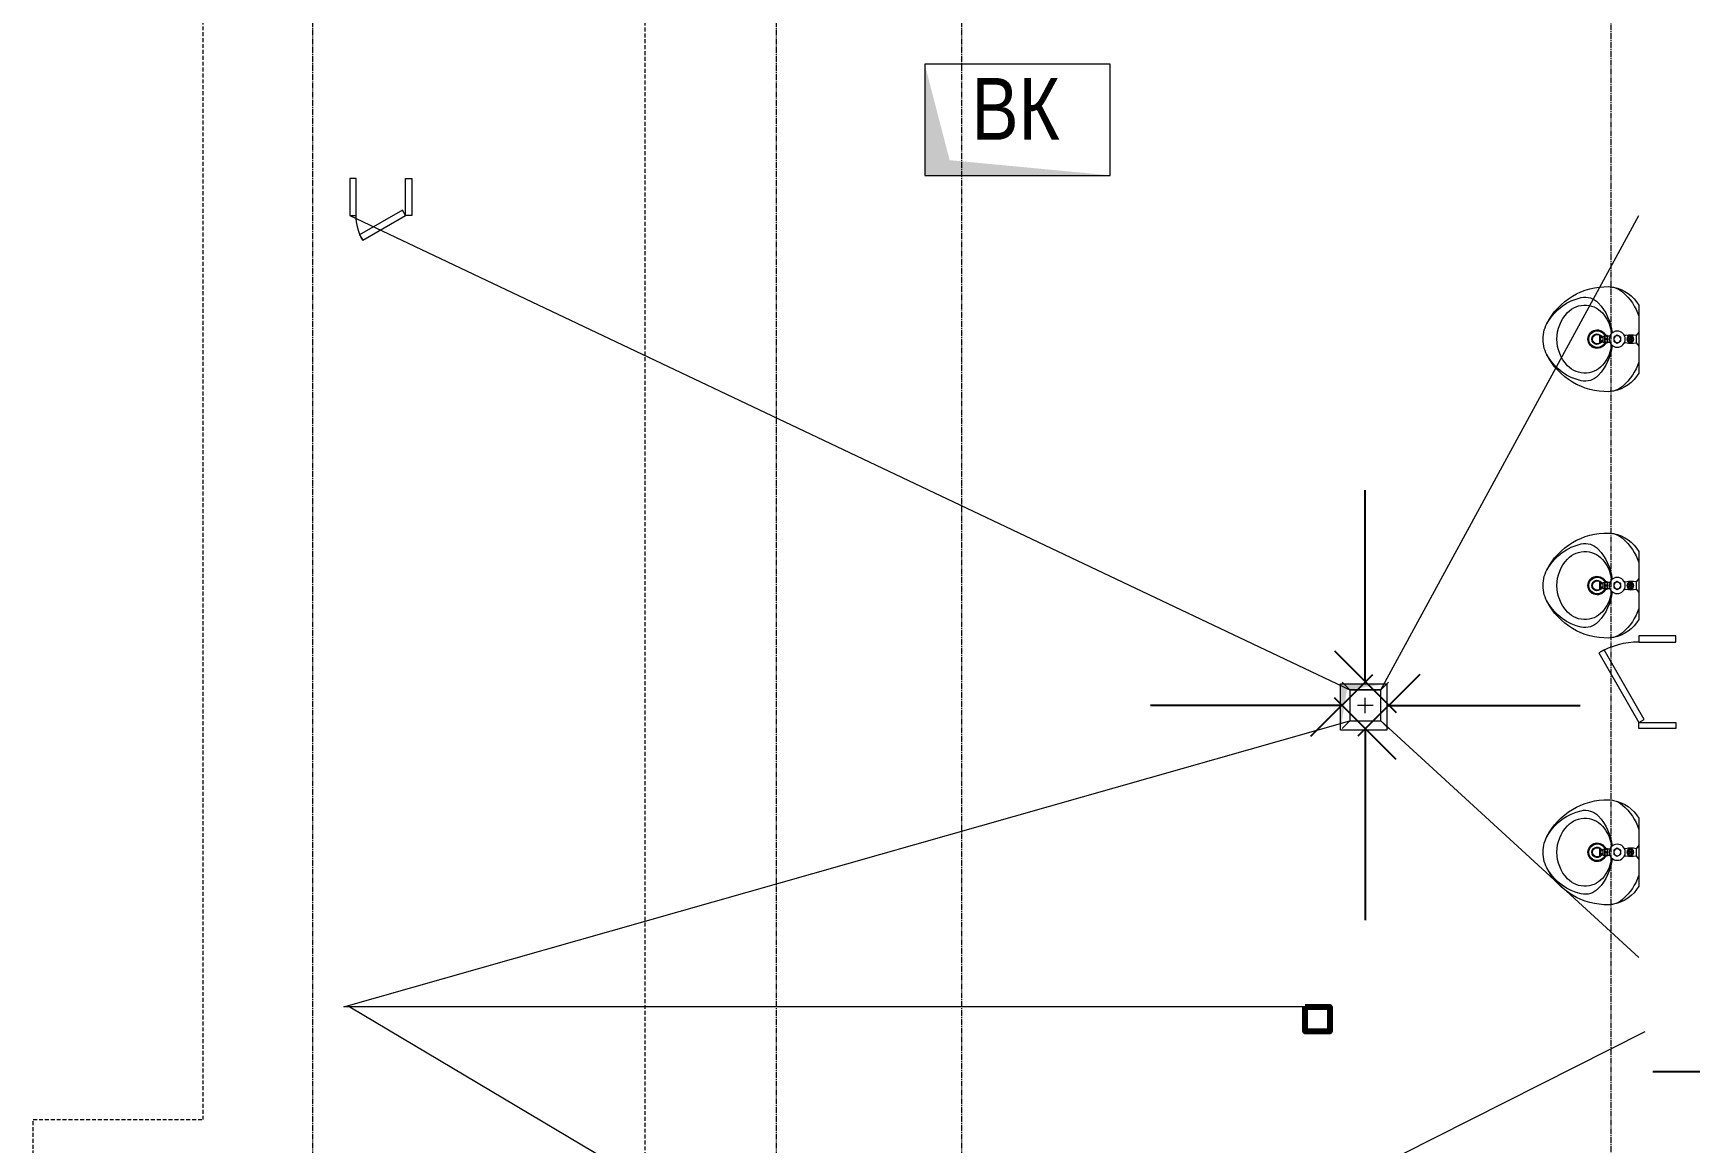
# Model space of a CAD drawing. Header units: millimetres. Extents: x -231292 to 573618, y -153144 to 564035.
# Drawn here: x -128180 to -122820, y 168975 to 172565 of the extents above; entities that cross this region are included whole.
import ezdxf

# ---------------------------------------------------------------- set-up
doc = ezdxf.new("R2010")
doc.units = ezdxf.units.MM
doc.linetypes.add('CENTER2', pattern=[28.575, 19.05, -3.175, 3.175, -3.175])
doc.linetypes.add('DASHED', pattern=[19.05, 12.7, -6.35])
doc.layers.get('0').update_dxf_attribs({"color": 250})
for name, color, linetype, lineweight in [('АР_Двери_лючки', 250, 'Continuous', 0), ('АР_Разрезы марка', 250, 'Continuous', 13), ('АР_Сантехника', 250, 'Continuous', 5), ('ВК_Шахты', 5, 'Continuous', 9), ('КМ_Фахверки', 250, 'Continuous', 80), ('РД_Оси_100', 250, 'Continuous', 0), ('РД_Разуклонка к трапам', 124, 'Continuous', 0)]:
    doc.layers.add(name, color=color, linetype=linetype, lineweight=lineweight)
doc.layers.add('АР_Делит', color=250, linetype='Continuous', lineweight=0, plot=False)
doc.styles.add('style1', font='ARIALN.TTF')
doc.dimstyles.new('scale_100', dxfattribs={"dimtxt": 200, "dimasz": 125, "dimexe": 60, "dimexo": 100, "dimgap": 30, "dimtad": 1, "dimdec": 0, "dimdsep": 46, "dimtxsty": 'style1', "dimblk": 'OBLIQUE', "dimcen": 150, "dimdle": 60, "dimclrd": 256, "dimclre": 256, "dimclrt": 256, "dimadec": 0, "dimazin": 0, "dimtfac": 1, "dimtdec": 0, "dimtmove": 1, "dimatfit": 3, "dimldrblk": 'OBLIQUE', "dimfxl": 1, "dimtolj": 1, "dimtzin": 0, "dimarcsym": 0})

# ---------------------------------------------------------------- blocks, each defined once
blk = doc.blocks.new('_Oblique')
at = {"color": 0, "linetype": 'ByBlock', "lineweight": -2}
blk.add_line((-0.5, -0.5), (0.5, 0.5), dxfattribs=at)
blk = doc.blocks.new('A$Cd7e03b91')
at = {"layer": 'РД_Разуклонка к трапам', "lineweight": 0}
for p, q in [((-100, 100), (-150, 150)), ((100, 100), (150, 150)), ((-50, 0), (50, 0)), ((0, -50), (0, 50)), ((-100, -100), (-150, -150)), ((100, -100), (150, -150))]:
    blk.add_line(p, q, dxfattribs=at)
blk.add_lwpolyline([(-100, 100), (100, 100), (100, -100), (-100, -100), (-100, 100)], dxfattribs=at)
blk.add_lwpolyline([(-100, 100), (100, 100), (100, -100), (-100, -100), (-100, 100)], dxfattribs=at)
blk = doc.blocks.new('СОШ_2200_АР_ОСИ_М100_28.05.24')
at = {"layer": 'АР_Делит', "color": 5, "linetype": 'DASHED'}
blk.add_lwpolyline([(114955, 135155), (114955, -355), (93595.036, -355), (93595.036, 13855), (94145, 13855), (94145, 68320)], dxfattribs=at)
at = {"layer": 'РД_Оси_100', "linetype": 'CENTER2'}
for p, q in [((94500, -6155), (94500, 139938.679)), ((96000, -6155), (96000, 139938.679))]:
    blk.add_line(p, q, dxfattribs=at)
for points in [[(96600, -6155), (96600, 139938.679)], [(98700, -6194.98), (98700, 139538.679), (98550, 139938.679)]]:
    blk.add_lwpolyline(points, dxfattribs=at)
blk = doc.blocks.new('otv')
at = {"linetype": 'Continuous'}
blk.add_lwpolyline([(0, -1), (0, 0), (1, 0), (1, -1)], close=True, dxfattribs=at)
blk.add_solid([(0, -1), (0, 0), (0.1346, -0.1366), (1, 0)], dxfattribs=at)
blk = doc.blocks.new('Ф_блок 80')
at = {"layer": 'КМ_Фахверки'}
blk.add_lwpolyline([(0, 0), (80, 0), (80, -80), (0, -80)], close=True, dxfattribs=at)
at = {"layer": 'КМ_Фахверки', "lineweight": 5}
blk.add_lwpolyline([(6, -6), (74, -6), (74, -74), (6, -74)], close=True, dxfattribs=at)
blk = doc.blocks.new('Писуар1')
at = {"ltscale": 0.1}
for p, q in [((-116.9, 5), (-123.9, 5)), ((-100.9, 9.5), (-100.9, -9.5)), ((-22.6, 1), (-32.4, 1)), ((-116.9, -5), (-123.9, -5)), ((-22.6, -1), (-32.4, -1))]:
    blk.add_line(p, q, dxfattribs=at)
for points in [[(0, 74, 0.134165), (-52.8, 152.9, 0.117498), (-81.6, 167.8, 0.055999), (-97.1, 169.9, 0.287965), (-298, 50)], [(-81.6, -167.8, 0.218246), (0, -110), (0, -13.4), (0, 13.4), (0, 110, 0.218246), (-81.6, 167.8)], [(-86.2, 20.3, 0.159683), (-131.4, 117.6, 0.266446), (-186.3, 134.5, 0.202526), (-293.8, 57.4, 0.138117), (-310, 0, 0.138117), (-293.8, -57.4, 0.202526), (-186.3, -134.5, 0.266446), (-131.4, -117.6, 0.159683), (-86.2, -20.3)], [(-88.3, 18.5, 0.122001), (-112.2, 78, 0.470926), (-230.9, 85.8, 0.19139), (-265, 0, 0.19139), (-230.9, -85.8, 0.470926), (-112.2, -78, 0.122001), (-88.3, -18.5)], [(-120.9, 5, 0.843039), (-150, 0, 0.843039), (-120.9, -5)], [(-110.9, -8.5), (-116.9, -8.5), (-116.9, 9.5), (-110.9, 9.5, -0.414214), (-108.9, 11.5), (-102.9, 11.5, -0.414214), (-100.9, 9.5), (-94.2, 9.5)], [(-94.2, -9.5), (-100.9, -9.5, -0.414214), (-102.9, -11.5), (-108.9, -11.5, -0.414214), (-110.9, -9.5), (-110.9, 9.5)], [(-47.8, 13.5, 0.329102), (-42.3, 11.3, -0.121143), (-9, 11.5)], [(-298, -50, 0.287965), (-97.1, -169.9, 0.055999), (-81.6, -167.8, 0.117498), (-52.8, -152.9, 0.134165), (0, -74)], [(-9, -11.5, -0.121143), (-42.3, -11.3, 0.329102), (-47.8, -13.5)]]:
    blk.add_lwpolyline(points, format="xyb", dxfattribs=at)
for points in [[(-126.4, -10), (-123.9, -10), (-123.9, 10), (-126.4, 10)], [(-58.7, -6.5), (-70, -13), (-81.2, -6.5), (-81.2, 6.5), (-70, 13), (-58.7, 6.5)], [(-18.5, -5.2), (-27.5, -10.4), (-36.5, -5.2), (-36.5, 5.2), (-27.5, 10.4), (-18.5, 5.2)]]:
    blk.add_lwpolyline(points, close=True, dxfattribs=at)
for points in [[(-102.6, 5.5, 0.067174), (-102.9, 7.5, 0.079584), (-103.6, 9, 0.107132), (-104.7, 10.1, 0.140396), (-105.9, 10.5, 0.140396), (-107.1, 10.1, 0.107132), (-108.2, 9, 0.079584), (-108.9, 7.5, 0.067174), (-109.2, 5.5, 0.067174), (-108.9, 3.5, 0.079584), (-108.2, 2, 0.107132), (-107.1, 0.8, 0.140396), (-105.9, 0.5, 0.140396), (-104.7, 0.8, 0.107132), (-103.6, 2, 0.079584), (-102.9, 3.5, 0.067174)], [(-102.6, -5.7, 0.067174), (-102.9, -3.8, 0.079584), (-103.6, -2.2, 0.107132), (-104.7, -1.1, 0.140396), (-105.9, -0.8, 0.140396), (-107.1, -1.1, 0.107132), (-108.2, -2.2, 0.079584), (-108.9, -3.8, 0.067174), (-109.2, -5.7, 0.067174), (-108.9, -7.7, 0.079584), (-108.2, -9.3, 0.107132), (-107.1, -10.4, 0.140396), (-105.9, -10.7, 0.140396), (-104.7, -10.4, 0.107132), (-103.6, -9.3, 0.079584), (-102.9, -7.7, 0.067174)]]:
    blk.add_lwpolyline(points, format="xyb", close=True, dxfattribs=at)
blk.add_lwpolyline([(0, -23), (-9, -11.5), (-9, 11.5), (0, 23)], dxfattribs=at)
for centre, radius in [((-70, 0), 26), ((-70, 0), 11.2), ((-27.5, 0), 11.5), ((-27.5, 0), 9), ((-27.5, 0), 5)]:
    blk.add_circle(centre, radius, dxfattribs=at)
for radius, start, end in [(30, 22.5403, 337.4597), (27, 23.9174, 336.0826), (17, 17.1046, 342.8954)]:
    blk.add_arc((-135, 0), radius, start, end, dxfattribs=at)

msp = doc.modelspace()

# ---------------------------------------------------------------- linework, layer by layer
at = {"layer": 'АР_Двери_лючки', "color": 222, "linetype": 'Continuous', "lineweight": 0}
for points in [[(-127134.956, 172095.168), (-127154.956, 172095.168), (-127154.956, 171975.168), (-127134.956, 171975.168)], [(-126974.956, 172095.168), (-126954.956, 172095.168), (-126954.956, 171975.168), (-126974.956, 171975.168)], [(-126974.956, 171975.168), (-126984.956, 171992.488), (-127123.52, 171912.488), (-127113.52, 171895.168)], [(-122864.955, 170595.168), (-122864.955, 170615.168), (-122984.955, 170615.168), (-122984.955, 170595.168)], [(-122984.955, 170335.168), (-122967.635, 170345.168), (-123097.635, 170570.334), (-123114.955, 170560.334)], [(-122864.955, 170335.168), (-122864.955, 170315.168), (-122984.955, 170315.168), (-122984.955, 170335.168)]]:
    msp.add_lwpolyline(points, close=True, dxfattribs=at)
at = {"layer": 'АР_Двери_лючки', "color": 222, "linetype": 'Continuous', "lineweight": 0, "extrusion": (0, 0, -1)}
msp.add_arc((126974.956, 171975.168), 160, 330, 0, dxfattribs=at)
at = {"layer": 'АР_Двери_лючки', "color": 222, "linetype": 'Continuous', "lineweight": 0}
msp.add_arc((-122984.955, 170335.168), 260, 90, 120, dxfattribs=at)
at = {"layer": 'АР_Разрезы марка', "linetype": 'DASHED', "lineweight": 0}
msp.add_lwpolyline([(-124187.876, 292799.56), (-124187.876, 255831.734), (-126200.847, 255831.734), (-126200.847, 153225.483)], dxfattribs=at)
at = {"layer": 'РД_Разуклонка к трапам', "ltscale": 2}
for points in [[(-127154.956, 171975.168), (-123919.956, 170440.295), (-123819.956, 170440.295), (-122984.955, 171975.168)], [(-127174.956, 169415.168), (-123919.956, 170340.295), (-123819.956, 170340.295), (-122984.956, 169575.168)], [(-124064.956, 169415.168), (-127174.956, 169415.168)], [(-127154.956, 169415.168), (-125204.956, 168255.168), (-125104.956, 168255.168), (-122964.956, 169335.168)]]:
    msp.add_lwpolyline(points, dxfattribs=at)

# ---------------------------------------------------------------- block references
at = {"layer": 'АР_Сантехника', "xscale": -1, "rotation": 180}
for p in [(-122984.955, 171575.168), (-122984.955, 170778.119), (-122984.955, 169915.168)]:
    msp.add_blockref('Писуар1', p, dxfattribs=at)
at = {"layer": 'ВК_Шахты', "color": 1}
for p, xscale, yscale, rotation in [((-125295.482, 172105.025), -600, 360, 180), ((-123949.956, 170460.167), 150, 150, 359.9999782468097)]:
    msp.add_blockref('otv', p, dxfattribs=dict(at, xscale=xscale, yscale=yscale, rotation=rotation))
at = {"layer": 'КМ_Фахверки'}
msp.add_blockref('Ф_блок 80', (-124064.956, 169415.168), dxfattribs=at)
msp.add_blockref('Ф_блок 80', (-124064.956, 169415.168), dxfattribs=at)
at = {"layer": 'РД_Оси_100'}
msp.add_blockref('СОШ_2200_АР_ОСИ_М100_28.05.24', (-221774.956, 155195.168), dxfattribs=at)
at = {"layer": 'РД_Разуклонка к трапам', "ltscale": 2, "xscale": -0.5000000000000002, "yscale": 0.5000000000000002, "zscale": 0.5}
msp.add_blockref('A$Cd7e03b91', (-123869.956, 170390.295), dxfattribs=at)

# ---------------------------------------------------------------- texts
at = {"layer": 'ВК_Шахты', "insert": (-125001.429, 172320.168), "char_height": 200, "width": 500.00023, "attachment_point": 5, "style": 'style1'}
msp.add_mtext('ВК', dxfattribs=at)

# ---------------------------------------------------------------- leaders
at = {"layer": 'РД_Разуклонка к трапам', "ltscale": 2}
for points in [[(-123869.904, 170467.367), (-123869.904, 171086.646)], [(-123945.988, 170390.295), (-124565.267, 170390.295)], [(-123793.924, 170390.295), (-123174.645, 170390.295)], [(-123869.904, 170315.303), (-123869.904, 169696.024)]]:
    msp.add_leader(points, dimstyle='scale_100', override={"dimasz": 200, "dimgap": 30, "dimtad": 0}, dxfattribs=at)
at = {"layer": 'РД_Разуклонка к трапам', "color": 254, "ltscale": 2}
msp.add_leader([(-122320.988, 169205.171), (-122940.267, 169205.171)], dimstyle='scale_100', override={"dimasz": 200, "dimgap": 30, "dimtad": 0}, dxfattribs=at)

doc.saveas('drawing.dxf')
